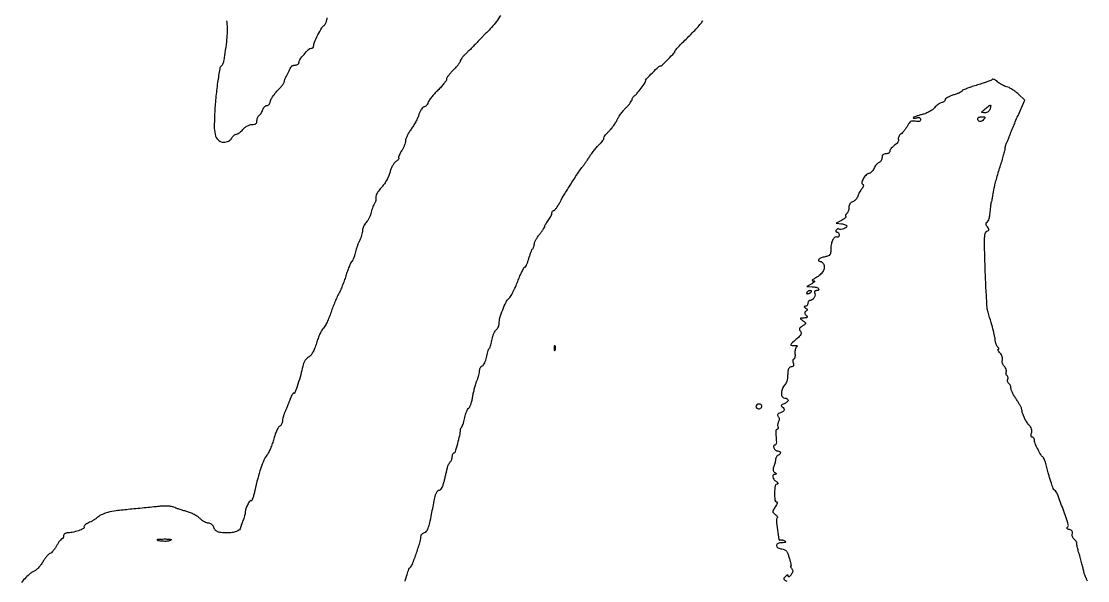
# Model space of a CAD drawing. Extents: x 489 to 2056, y 115 to 2226.
# Drawn here: x 780 to 1326, y 1654 to 1940 of the extents above; entities that cross this region are included whole.
import ezdxf

# ---------------------------------------------------------------- set-up
doc = ezdxf.new("R2010")
doc.units = 0

msp = doc.modelspace()

# ---------------------------------------------------------------- linework, layer by layer
for points in [[(1025.711848, 1942.844093, -0.019919), (1023.542786, 1939.712131, -0.019692), (1021.102197, 1936.724283, -0.020923), (1018.480859, 1934, 0.008023), (1017.667362, 1933.197072, 0.00229), (1016.430826, 1931.925199, 0.002305), (1015.048213, 1930.47668, 0.002443), (1013.705764, 1929.043231, -0.005346), (1012.277767, 1927.536069, -0.003714), (1010.633881, 1925.862838, -0.003746), (1009.031677, 1924.279977, -0.007715), (1007.75, 1923.070547, 0.020729), (1006.697158, 1922.023945, 0.025405), (1005.807813, 1920.959726, 0.025218), (1005.165458, 1920.010441, 0.136965), (1005, 1919.41776, -0.146928), (1004.811634, 1918.790584, -0.018277), (1003.975003, 1917.618902, -0.02028), (1002.846902, 1916.271919, -0.015508), (1001.510648, 1914.890445, 0.018063), (1000.173837, 1913.494187, 0.022616), (999.043166, 1912.102554, 0.021624), (998.21623, 1910.877697, 0.1365), (998.010648, 1910.160804, -0.148711), (997.776875, 1909.413578, -0.01674), (996.714907, 1907.962989, -0.01913), (995.294855, 1906.289562, -0.014432), (993.614568, 1904.559455, 0.015738), (991.885737, 1902.77004, 0.016956), (990.317032, 1900.918144, 0.016709), (989.08334, 1899.245411, 0.073815), (988.54718, 1898.148652, -0.053611), (988.185658, 1897.326885, -0.05936), (987.6675, 1896.631166, -0.067584), (987.078998, 1896.158084, -0.13637), (986.510164, 1896, 0.198181), (985.907181, 1895.75123, 0.047046), (985.197315, 1894.898438, 0.0413), (984.506839, 1893.685789, 0.030662), (983.94374, 1892.25, -0.029073), (983.275901, 1890.531113, -0.014616), (982.246271, 1888.442131, -0.014463), (981.052323, 1886.337832, -0.020767), (979.866188, 1884.552997, 0.022196), (978.768652, 1882.891205, 0.023195), (977.840007, 1881.162359, 0.02366), (977.181617, 1879.601771, 0.087399), (976.993411, 1878.552997, -0.066479), (976.857718, 1877.561206, -0.025644), (976.419918, 1876.240143, -0.024845), (975.792048, 1874.837807, -0.02805), (975.050347, 1873.562383, 0.02156), (974.343067, 1872.381659, 0.029876), (973.82109, 1871.263792, 0.030069), (973.514982, 1870.330706, 0.205432), (973.584945, 1869.862556, -0.228936), (973.623089, 1869.495182, -0.082746), (973.359208, 1869.025382, -0.061027), (972.848588, 1868.528259, -0.039698), (972.154974, 1868.082939, 0.105641), (971.347355, 1867.400068, 0.035338), (970.485334, 1866.106333, 0.033329), (969.706885, 1864.496755, 0.032391), (969.140642, 1862.782766, -0.03742), (968.496506, 1860.896816, -0.022454), (967.469113, 1858.763569, -0.022416), (966.249222, 1856.721791, -0.03601), (965.013676, 1855.114491, 0.015556), (963.213959, 1852.961447, 0.054725), (962.26276, 1851.429997, 0.082208), (961.873858, 1850.089712, 0.074125), (961.916666, 1848.64474, -0.096053), (961.910971, 1848.235772, -0.040114), (961.754944, 1847.704445, -0.037775), (961.491102, 1847.145936, -0.040004), (961.150559, 1846.64474, 0.064551), (960.748977, 1845.986572, 0.017453), (960.290378, 1844.851671, 0.017366), (959.855831, 1843.515348, 0.017213), (959.513654, 1842.148182, -0.036088), (959.100074, 1840.725803, -0.026778), (958.449477, 1839.223369, -0.027306), (957.677617, 1837.865209, -0.053552), (956.898182, 1836.898182, 0.050804), (956.171133, 1836.006199, 0.038012), (955.555781, 1834.896653, 0.038855), (955.13358, 1833.749675, 0.068179), (954.993839, 1832.75, -0.046516), (954.892735, 1831.696789, -0.022244), (954.578359, 1830.372912, -0.021832), (954.12449, 1829.009192, -0.028991), (953.588089, 1827.81736, 0.023235), (953.000794, 1826.55156, 0.012629), (952.392376, 1824.948271, 0.012559), (951.854633, 1823.282853, 0.019413), (951.482956, 1821.81736, -0.022898), (951.122688, 1820.437272, -0.020118), (950.624084, 1819.03385, -0.020603), (950.070514, 1817.803516, -0.055513), (949.549899, 1817, 0.063192), (948.966031, 1816.067909, 0.011399), (948.147747, 1814.188279, 0.012129), (947.287971, 1811.928416, 0.010714), (946.500358, 1809.534566, -0.01121), (945.672951, 1807.02814, -0.009632), (944.693453, 1804.430075, -0.00974), (943.712674, 1802.105611, -0.027361), (942.907784, 1800.534566, 0.025202), (942.078941, 1798.933824, 0.008107), (941.009908, 1796.482029, 0.008063), (939.906936, 1793.711114, 0.008947), (938.93323, 1791, -0.014572), (937.962379, 1788.389503, -0.015982), (936.868184, 1785.920449, -0.015568), (935.80409, 1783.877752, -0.073533), (934.998275, 1782.835571, 0.075577), (934.215286, 1781.814361, 0.017982), (933.247405, 1779.896114, 0.018088), (932.284334, 1777.587142, 0.016988), (931.46856, 1775.16619, -0.018658), (930.525481, 1772.398005, -0.037808), (929.54324, 1770.318308, -0.049201), (928.495299, 1768.835244, -0.091739), (927.350028, 1767.919738, 0.073087), (926.348639, 1767.178335, 0.054496), (925.484634, 1766.107018, 0.050684), (924.817278, 1764.788406, 0.045479), (924.399105, 1763.313876, -0.019946), (923.402602, 1758.966607, -0.013809), (921.946205, 1754.136147, -0.006162), (920.393127, 1749.642651, -0.54991), (919.81913, 1749.514204, 0.419915), (919.527064, 1749.511367, 0.047986), (919.073126, 1748.938482, 0.035673), (918.558087, 1748.002081, 0.019088), (918.051778, 1746.782065, -0.004181), (917.483335, 1745.288032, -0.002414), (916.775676, 1743.499453, -0.002412), (916.048059, 1741.711091, -0.004043), (915.417176, 1740.216073, 0.018101), (914.874685, 1738.822398, 0.016533), (914.416296, 1737.350694, 0.016804), (914.094715, 1736.009182, 0.05046), (914, 1735.073062, -0.066572), (913.899801, 1734.323834, -0.062259), (913.605654, 1733.608759, -0.066558), (913.170973, 1733.034022, -0.106384), (912.657545, 1732.698829, 0.172655), (912.041811, 1732.171355, 0.021339), (911.216185, 1730.577073, 0.023179), (910.377049, 1728.528776, 0.017231), (909.635938, 1726.199231, -0.016019), (908.858613, 1723.735191, -0.01517), (907.912183, 1721.280229, -0.015321), (906.942815, 1719.16063, -0.050241), (906.125794, 1717.85739, 0.061872), (904.573417, 1715.248663, 0.020557), (902.952853, 1711.096271, 0.018174), (901.368107, 1705.874257, 0.012071), (899.915512, 1699.784552, -0.012519), (899.397943, 1697.623328, -0.022182), (898.84876, 1695.875531, -0.019697), (898.32906, 1694.60469, -0.451617), (897.99483, 1694.503195, 0.404107), (897.280688, 1694.347611, 0.031074), (896.197208, 1692.48166, 0.035511), (895.287107, 1690.286082, 0.080665), (895, 1688.518047, -0.052588), (894.924162, 1687.798978, -0.015128), (894.657427, 1686.710944, -0.015042), (894.280202, 1685.494691, -0.015481), (893.833794, 1684.3151, 0.006701), (893.381137, 1683.179629, 0.00797), (892.985547, 1682.095909, 0.007035), (892.680017, 1681.173921, 0.049987), (892.583794, 1680.713525, -0.204257), (891.990586, 1679.650805, -0.074303), (890.453758, 1678.790407, -0.056028), (888.21487, 1678.218476, -0.034555), (885.5, 1678.030626, -0.024895), (882.594221, 1678.175394, -0.085984), (880.784714, 1678.678345, -0.120065), (879.585603, 1679.651277, -0.074313), (878.708443, 1681.25, 0.086599), (878.319873, 1681.918955, 0.067261), (877.695774, 1682.485938, 0.066968), (876.940437, 1682.869077, 0.08412), (876.167748, 1683, -0.091768), (875.273642, 1683.165495, -0.035586), (874.128395, 1683.700727, -0.033741), (872.939373, 1684.472597, -0.035506), (871.886364, 1685.385453, 0.05146), (870.652862, 1686.387797, 0.024179), (868.879119, 1687.429922, 0.023658), (866.897796, 1688.351928, 0.030641), (865, 1688.995561, -0.007513), (863.120954, 1689.537388, -0.006811), (861.196261, 1690.152613, -0.006835), (859.488729, 1690.750251, -0.021635), (858.370251, 1691.214732, 0.075026), (857.198996, 1691.560552, 0.020872), (855.288604, 1691.743722, 0.020572), (853.082448, 1691.771767, 0.020264), (850.870251, 1691.618995, -0.001549), (848.162178, 1691.329833, -0.00055), (844.286886, 1690.932476, -0.000545), (840.030846, 1690.505494, -0.000642), (836, 1690.110772, 0.006749), (828.861433, 1689.323601, 0.029465), (824.683979, 1688.553772, 0.049785), (821.837649, 1687.544874, 0.064069), (819.5, 1686.05281, -0.025947), (818.532992, 1685.326543, -0.013643), (817.263123, 1684.521519, -0.013537), (815.914028, 1683.765742, -0.02025), (814.693612, 1683.18659, 0.034274), (813.660481, 1682.660352, 0.056479), (812.882559, 1682.065936, 0.079668), (812.454377, 1681.498568, 0.266307), (812.46921, 1681.049819, -0.449042), (812.233745, 1680.26231, -0.025063), (809.56772, 1679.178793, -0.030671), (806.440841, 1678.297939, -0.052568), (803.75, 1678.005577, 0.084329), (803.081695, 1677.889862, 0.092954), (802.514063, 1677.561013, 0.100128), (802.13442, 1677.072601, 0.115802), (802, 1676.5, -0.054212), (801.937598, 1675.926161, -0.073918), (801.752507, 1675.440625, -0.093572), (801.478953, 1675.114775, -0.173156), (801.157471, 1675, 0.207753), (800.727518, 1674.813293, 0.022434), (800.007839, 1673.970179, 0.024561), (799.211526, 1672.837129, 0.017375), (798.426957, 1671.494225, -0.02523), (797.59251, 1670.116096, -0.02771), (796.647219, 1668.87341, -0.028665), (795.728796, 1667.912942, -0.109594), (795.019486, 1667.495302, 0.112464), (794.293287, 1667.062155, 0.025516), (793.300825, 1666.013722, 0.025177), (792.25534, 1664.65718, 0.022131), (791.302473, 1663.144132, -0.036191), (790.255262, 1661.580486, -0.029753), (788.927243, 1660.072285, -0.030731), (787.53359, 1658.830318, -0.066957), (786.302473, 1658.104428, 0.078839), (784.886432, 1657.223752, 0.016526), (782.737415, 1655.234587, 0.016945), (780.373925, 1652.733253, 0.015321)], [(885.43464, 1940.123976, -0.026591), (885.729631, 1936.480597, -0.024582), (885.646147, 1932.604218, -0.014548), (885.185204, 1928, -0.002606), (884.393677, 1922.132231, -0.019433), (883.895363, 1919.364845, -0.042156), (883.40706, 1917.793424, -0.137134), (882.746272, 1916.938679, 0.195028), (881.919419, 1915.576198, 0.005131), (880.84029, 1908.434841, 0.011), (879.901259, 1900.494542, 0.010914), (879.309477, 1892.5, 0.016248), (879.166908, 1885.215252, 0.074183), (879.844099, 1881.046002, 0.155847), (881.411635, 1878.842482, 0.162218), (883.940065, 1878, 0.046419), (885.30307, 1878.126812, 0.068151), (886.443349, 1878.506757, 0.076388), (887.343803, 1879.136376, 0.079345), (888, 1880, -0.045861), (888.504622, 1880.76511, -0.048035), (889.133263, 1881.4125, -0.053025), (889.785599, 1881.857011, -0.123673), (890.354848, 1882, 0.12521), (890.991963, 1882.162087, 0.031935), (891.900544, 1882.734375, 0.030513), (892.886538, 1883.543108, 0.026791), (893.813051, 1884.5, -0.048067), (894.845267, 1885.479179, -0.043122), (896.082132, 1886.283861, -0.045288), (897.355884, 1886.822514, -0.077546), (898.493387, 1887, 0.044747), (899.667281, 1887.105267, 0.120587), (900.427146, 1887.443586, 0.148089), (900.853385, 1888.043352, 0.08113), (901, 1888.940983, -0.049612), (901.078693, 1889.732114, -0.047479), (901.311869, 1890.504548, -0.051186), (901.654668, 1891.146699, -0.10655), (902.061683, 1891.538122, 0.084307), (902.532225, 1891.952312, 0.026977), (903.080675, 1892.709524, 0.026052), (903.61082, 1893.633691, 0.026357), (904.039716, 1894.604462, -0.046289), (904.482543, 1895.507693, -0.060013), (905.053555, 1896.231065, -0.073258), (905.659121, 1896.678584, -0.175128), (906.204292, 1896.757322, 0.171262), (906.705753, 1896.825909, 0.100769), (907.183054, 1897.208754, 0.078919), (907.564307, 1897.850001, 0.056701), (907.783421, 1898.655457, -0.084226), (908.136516, 1899.719587, -0.024088), (909.028454, 1901.219085, -0.023517), (910.215065, 1902.840425, -0.022994), (911.557162, 1904.355891, 0.012662), (912.875806, 1905.784307, 0.017127), (913.988666, 1907.144036, 0.014164), (914.829684, 1908.313878, 0.149853), (915, 1908.869395, -0.084917), (915.095902, 1909.43, -0.011922), (915.514063, 1910.531909, -0.013327), (916.079945, 1911.8226, -0.010971), (916.75, 1913.16896, 0.000271), (917.432015, 1914.468855, 0.000394), (918.032458, 1915.616986, 0.000195), (918.541425, 1916.593, 0.006726), (918.658369, 1916.825035, -0.191411), (918.813118, 1916.966099, -0.017904), (919.311196, 1917.13399, -0.020964), (919.941384, 1917.293153, -0.014936), (920.658369, 1917.420365, 0.045499), (921.364105, 1917.590577, 0.059296), (921.963084, 1917.877007, 0.072471), (922.373448, 1918.229152, 0.177226), (922.513834, 1918.595329, -0.149367), (923.025185, 1920.181659, -0.021668), (925.107822, 1922.91158, -0.019608), (927.409145, 1925.461284, -0.202019), (928.688058, 1926, 0.078925), (929.189212, 1926.079603, 0.090788), (929.614617, 1926.309866, 0.100776), (929.89902, 1926.652555, 0.123584), (930, 1927.054864, -0.102281), (930.414506, 1929.05997, -0.015271), (932.171882, 1932.809916, -0.013795), (934.149529, 1936.461367, -0.131862), (935.392176, 1937.70208, 0.152754), (935.962633, 1938.320319, 0.030321), (936.529773, 1939.734361, 0.029538), (937.010084, 1941.52724, 0.023746)], [(976.819762, 1653.312268, -0.013237), (977.839752, 1656.758079, -0.009899), (978.812872, 1659.561892, -0.1353), (979.436694, 1660.430498, 0.133836), (980.55912, 1661.983915, 0.006829), (982.687533, 1667.888814, 0.009424), (984.581704, 1673.732605, 0.073784), (985, 1676.551778, -0.134091), (985.136642, 1677.052129, -0.073157), (985.539338, 1677.550883, -0.064302), (986.133965, 1677.972774, -0.058284), (986.836045, 1678.246874, 0.177129), (987.826363, 1678.933731, 0.062778), (988.648227, 1680.480575, 0.034689), (989.445722, 1683.117901, 0.008233), (990.393739, 1687.613505, -0.002449), (991.916301, 1695.271321, -0.029498), (992.689373, 1698.175718, -0.097288), (993.447405, 1699.521137, -0.219356), (994.486403, 1700, 0.229499), (995.100964, 1700.297766, 0.048019), (995.767511, 1701.332059, 0.039329), (996.404988, 1702.848794, 0.02292), (996.938192, 1704.75, -0.000199), (997.392939, 1706.709843, -0.000199), (997.849547, 1708.670624, -0.000194), (998.249701, 1710.382891, -0.000785), (998.495768, 1711.426591, -0.032755), (998.745894, 1712.239231, -0.025292), (999.119443, 1713.087872, -0.025876), (999.551347, 1713.847547, -0.054226), (999.976591, 1714.376591, 0.070672), (1000.368888, 1714.898797, 0.038878), (1000.699374, 1715.628124, 0.037848), (1000.924699, 1716.435739, 0.049145), (1001, 1717.2, -0.049643), (1001.068558, 1717.888806, -0.069634), (1001.272924, 1718.47125, -0.089798), (1001.574388, 1718.863221, -0.186123), (1001.929102, 1719, 0.330905), (1002.567585, 1719.474512, 0.006113), (1003.798337, 1723.749467, 0.014033), (1004.823985, 1727.940151, 0.047442), (1005.153005, 1730.73589, -0.072127), (1005.213969, 1731.099005, -0.029052), (1005.395528, 1731.569293, -0.028006), (1005.653099, 1732.061013, -0.031697), (1005.954647, 1732.5, 0.075681), (1006.298896, 1733.10943, 0.015625), (1006.701702, 1734.278296, 0.016094), (1007.087, 1735.679002, 0.014544), (1007.396072, 1737.149517, -0.027682), (1007.748002, 1738.629703, -0.027804), (1008.260892, 1740.059721, -0.028938), (1008.847717, 1741.250666, -0.090846), (1009.417751, 1741.931739, 0.109184), (1009.990374, 1742.668695, 0.025802), (1010.588423, 1744.117559, 0.025353), (1011.116677, 1745.893083, 0.022599), (1011.486455, 1747.782222, -0.015568), (1011.858378, 1749.834973, -0.011154), (1012.396239, 1752.104714, -0.01128), (1013.006119, 1754.245405, -0.023662), (1013.595167, 1755.872124, 0.017647), (1014.132939, 1757.303242, 0.016046), (1014.58733, 1758.814532, 0.0163), (1014.906067, 1760.192073, 0.048734), (1015, 1761.153509, -0.067632), (1015.104647, 1761.923613, -0.062595), (1015.411751, 1762.659928, -0.066651), (1015.865644, 1763.252951, -0.104883), (1016.401704, 1763.600654, 0.146635), (1016.987983, 1764.05342, 0.040551), (1017.593694, 1765.061749, 0.037272), (1018.124761, 1766.370908, 0.031544), (1018.49119, 1767.819269, -0.014121), (1018.811771, 1769.301737, -0.015672), (1019.206097, 1770.712535, -0.015162), (1019.614792, 1771.889518, -0.07463), (1019.959096, 1772.5, 0.075328), (1020.301602, 1773.109266, 0.015505), (1020.703009, 1774.278296, 0.015982), (1021.087328, 1775.679001, 0.014438), (1021.396072, 1777.149517, -0.029735), (1021.756034, 1778.636345, -0.028809), (1022.292826, 1780.086224, -0.030068), (1022.914471, 1781.303068, -0.086629), (1023.526462, 1782.021962, 0.063339), (1024.090507, 1782.625529, 0.044274), (1024.567148, 1783.426921, 0.044535), (1024.891982, 1784.292378, 0.067615), (1025, 1785.087497, -0.069088), (1025.407663, 1788.023746, -0.022665), (1026.789157, 1792.175373, -0.020935), (1028.493609, 1796.113989, -0.105215), (1029.957182, 1798, 0.082957), (1030.810433, 1799.00469, 0.014357), (1032.031766, 1801.189063, 0.015268), (1033.325967, 1803.86434, 0.013138), (1034.524856, 1806.75, -0.009015), (1035.652605, 1809.52887, -0.01414), (1036.731632, 1811.870313, -0.008164), (1037.702556, 1813.751619, -0.276228), (1038.117845, 1814, 0.266202), (1038.493407, 1814.215201, 0.022064), (1039.039228, 1815.248437, 0.024849), (1039.607129, 1816.621438, 0.016355), (1040.128437, 1818.25, -0.011147), (1040.65217, 1819.946803, -0.013052), (1041.226325, 1821.530625, -0.012034), (1041.775949, 1822.838082, -0.074366), (1042.168578, 1823.45, 0.061309), (1042.487242, 1823.919339, 0.035324), (1042.75577, 1824.548523, 0.03477), (1042.939078, 1825.228677, 0.048474), (1043, 1825.855609, -0.10448), (1043.165095, 1826.637064, -0.020241), (1043.805338, 1827.939485, -0.020723), (1044.692035, 1829.422735, -0.017841), (1045.741576, 1830.905609, 0.008187), (1046.783614, 1832.319207, 0.012227), (1047.643296, 1833.591023, 0.007267), (1048.314472, 1834.672555, 0.195355), (1048.365645, 1835, -0.182943), (1048.406141, 1835.30721, -0.013615), (1048.833712, 1836.053677, -0.017464), (1049.413977, 1836.934872, -0.012317), (1050.12407, 1837.884859, 0.025033), (1050.842059, 1838.898139, 0.025645), (1051.448946, 1839.970175, 0.026469), (1051.87623, 1840.950801, 0.089739), (1052, 1841.634859, -0.065903), (1052.069085, 1842.156725, -0.083158), (1052.271471, 1842.59899, -0.099206), (1052.571732, 1842.8948, -0.146067), (1052.924157, 1843, 0.216191), (1053.403083, 1843.217232, 0.019103), (1054.26006, 1844.274951, 0.022267), (1055.215917, 1845.677507, 0.015438), (1056.174157, 1847.340259, -0.014371), (1058.535135, 1851.457337, -0.00463), (1062.26506, 1857.424187, -0.003449), (1066.051914, 1863.269807, -0.034739), (1067.811226, 1865.578403, 0.024836), (1068.324425, 1866.224887, 0.00439), (1069.214804, 1867.491994, 0.004744), (1070.232432, 1868.997938, 0.004254), (1071.259483, 1870.578403, -0.016045), (1072.406166, 1872.25507, -0.011581), (1073.786438, 1874.051668, -0.011717), (1075.17951, 1875.699932, -0.024774), (1076.349531, 1876.89536, 0.020386), (1077.311707, 1877.861331, 0.030954), (1078.057413, 1878.78202, 0.031517), (1078.540221, 1879.559219, 0.267745), (1078.528223, 1879.954335, -0.274078), (1078.520739, 1880.357592, -0.027476), (1079.063249, 1881.201383, -0.02842), (1079.879479, 1882.204241, -0.018576), (1080.925526, 1883.267722, 0.028847), (1082.120398, 1884.533468, 0.017431), (1083.391687, 1886.157828, 0.017437), (1084.545517, 1887.865043, 0.029108), (1085.378606, 1889.385423, -0.030566), (1086.223993, 1890.917643, -0.017442), (1087.418528, 1892.663045, -0.017373), (1088.747964, 1894.341794, -0.027443), (1090.012123, 1895.673429, 0.019631), (1091.15608, 1896.841367, 0.024263), (1092.122311, 1898.018653, 0.023745), (1092.823064, 1899.062408, 0.136788), (1093, 1899.697062, -0.087491), (1093.091589, 1900.216474, -0.052246), (1093.367188, 1900.781984, -0.050262), (1093.771833, 1901.305186, -0.060802), (1094.25, 1901.70031, 0.080079), (1095.510244, 1902.825754, 0.011581), (1097.626263, 1905.55862, 0.008427), (1099.669196, 1908.427209, 0.151646), (1100, 1909.492841, -0.194286), (1100.341011, 1910.337315, -0.004335), (1103.471291, 1913.525395, -0.004332), (1106.656554, 1916.658929, -0.194537), (1107.5, 1917, 0.19494), (1108.366509, 1917.351181, 0.004615), (1111.537779, 1920.484221, 0.004641), (1114.649248, 1923.67414, 0.193271), (1115, 1924.547655, -0.187172), (1115.154172, 1924.945073, -0.002846), (1116.861921, 1926.793667, -0.007209), (1118.909063, 1928.922133, -0.004651), (1121.338456, 1931.330988, 0.007895), (1123.884964, 1933.888946, 0.008411), (1126.295243, 1936.473386, 0.008075), (1128.293266, 1938.762654, 0.038189), (1129.311814, 1940.174157, -0.03912)], [(1326.275484, 1653.29966, -0.013249), (1325.600974, 1654.634957, -0.013357), (1325.000068, 1656.000525, -0.013268), (1324.540652, 1657.216292, -0.051307), (1324.355304, 1658, 0.028049), (1324.181256, 1658.925983, 0.003015), (1323.645616, 1661.042188, 0.0037), (1322.97342, 1663.555502, 0.002971), (1322.214103, 1666.25, -0.00561), (1321.499337, 1668.838651, -0.009583), (1320.968478, 1671.017188, -0.003804), (1320.575642, 1672.840164, -0.475503), (1320.705711, 1673, 0.564838), (1320.769229, 1673.105373, 0.036462), (1320.535945, 1673.478501, 0.025818), (1320.108611, 1674.003427, 0.012627), (1319.513918, 1674.628939, -0.057181), (1318.932743, 1675.360764, -0.05621), (1318.528461, 1676.20931, -0.061297), (1318.351166, 1677.041611, -0.113951), (1318.446616, 1677.721479, 0.115942), (1318.535271, 1678.371489, 0.139504), (1318.311583, 1678.943928, 0.110636), (1317.76428, 1679.405555, 0.056191), (1316.919592, 1679.731278, -0.035118), (1316.135602, 1679.996303, -0.122845), (1315.71104, 1680.312843, -0.272213), (1315.660261, 1680.639694, -0.161328), (1315.921406, 1680.951426, 0.3467), (1316.377501, 1682.201842, 0.004991), (1313.655442, 1690.209245, 0.007781), (1310.821183, 1697.89654, 0.144706), (1309.259723, 1699.92428, -0.147405), (1308.63612, 1700.743016, -0.010695), (1307.686837, 1703.453882, -0.011359), (1306.524231, 1707.311433, -0.003995), (1305.026448, 1712.896288, 0.016842), (1304.628543, 1714.240908, 0.020323), (1304.162112, 1715.472479, 0.019409), (1303.693558, 1716.463915, 0.114651), (1303.322318, 1716.897044, -0.103411), (1302.236326, 1718.108542, -0.015727), (1300.689878, 1720.985045, -0.015917), (1299.328286, 1723.953913, -0.099873), (1299, 1725.58104, 0.073604), (1298.91975, 1726.123234, 0.087986), (1298.686455, 1726.58318, 0.100586), (1298.339659, 1726.890655, 0.131976), (1297.932612, 1727, -0.20958), (1297.561862, 1727.162543, -0.138961), (1297.349009, 1727.58336, -0.084824), (1297.333794, 1728.24801, -0.040266), (1297.527002, 1729.085076, 0.077296), (1297.688497, 1730.132026, 0.074992), (1297.527561, 1731.190141, 0.066405), (1297.033438, 1732.258348, 0.043728), (1296.209325, 1733.335076, -0.045288), (1294.95671, 1734.982255, -0.032892), (1293.864342, 1737.011192, -0.03138), (1292.996008, 1739.280943, -0.030965), (1292.414017, 1741.651581, 0.073795), (1292.191682, 1742.308927, 0.010058), (1291.502394, 1743.59011, 0.011391), (1290.614814, 1745.082685, 0.009395), (1289.602929, 1746.633715, -0.018801), (1288.606562, 1748.225603, -0.020597), (1287.76461, 1749.841018, -0.020543), (1287.162622, 1751.272057, -0.089516), (1287, 1752.173118, 0.056206), (1286.920766, 1752.875744, 0.049793), (1286.686224, 1753.573916, 0.052687), (1286.340969, 1754.164697, 0.096062), (1285.931826, 1754.542134, -0.107533), (1285.563559, 1754.897674, -0.081854), (1285.3315, 1755.409882, -0.077466), (1285.268163, 1755.997209, -0.079972), (1285.388152, 1756.569126, 0.068387), (1285.520276, 1757.133802, 0.073046), (1285.490489, 1757.700135, 0.081301), (1285.309014, 1758.18135, 0.124221), (1285, 1758.5, -0.121949), (1284.690216, 1758.816597, -0.081492), (1284.506379, 1759.291702, -0.073685), (1284.473196, 1759.84903, -0.069807), (1284.601184, 1760.403086, 0.117855), (1284.684222, 1761.029565, 0.06068), (1284.507406, 1761.805455, 0.055237), (1284.116759, 1762.602653, 0.054905), (1283.560383, 1763.29676, -0.065511), (1283.012016, 1764.011309, -0.059125), (1282.644078, 1764.868114, -0.062638), (1282.502656, 1765.731321, -0.101265), (1282.624154, 1766.462944, 0.111581), (1282.735363, 1767.228999, 0.058867), (1282.547573, 1768.176419, 0.053573), (1282.108093, 1769.1597, 0.052098), (1281.466294, 1770.037245, -0.022642), (1280.843441, 1770.791468, -0.051585), (1280.462956, 1771.423441, -0.113165), (1280.374495, 1771.831498, -0.410736), (1280.545012, 1772, 0.245024), (1280.756009, 1772.110003, 0.22614), (1280.796347, 1772.3525, 0.09268), (1280.60287, 1772.738351, 0.033956), (1280.2, 1773.2, -0.066711), (1279.740187, 1773.802134, -0.039081), (1279.3525, 1774.623869, -0.038373), (1279.088145, 1775.522857, -0.05237), (1279, 1776.362108, 0.053634), (1278.81492, 1778.082538, 0.00859), (1278.038161, 1781.377544, 0.008204), (1276.876044, 1785.658076, 0.004179), (1275.282736, 1791, -0.056254), (1274.853471, 1793.283308, -0.003675), (1274.408567, 1800.004984, -0.004752), (1273.980497, 1808.691489, -0.002375), (1273.59566, 1819.68658, -0.004156), (1273.450878, 1826.289214, -0.025497), (1273.578066, 1829.691047, -0.052401), (1273.95581, 1831.623282, -0.230618), (1274.726162, 1832.448413, 0.050648), (1275.455445, 1832.81668, 0.23109), (1275.695895, 1833.210839, 0.171485), (1275.565839, 1833.728577, 0.026744), (1274.926926, 1834.588049, -0.048681), (1274.468578, 1835.264616, -0.084583), (1274.249731, 1835.904817, -0.115629), (1274.287089, 1836.440594, -0.163142), (1274.564302, 1836.826215, 0.111833), (1275.300097, 1837.658444, 0.057233), (1275.828711, 1838.95588, 0.035555), (1276.230452, 1840.922851, 0.010335), (1276.569444, 1844, -0.004958), (1276.702692, 1845.341982, -0.008195), (1276.84498, 1846.471875, -0.002685), (1276.986856, 1847.429853, -0.370249), (1277.068599, 1847.5, 0.352488), (1277.218041, 1847.620299, 0.005138), (1277.465225, 1848.809352, 0.006653), (1277.811217, 1850.695915, 0.000994), (1278.448903, 1854.5, -0.021887), (1278.79592, 1856.145309, -0.004811), (1279.542099, 1858.936159, -0.004998), (1280.46892, 1862.148711, -0.004785), (1281.472834, 1865.389052, 0.004056), (1282.440882, 1868.49757, 0.005567), (1283.257645, 1871.309828, 0.003677), (1283.898144, 1873.677772, 0.064291), (1284, 1874.466644, -0.09029), (1284.29244, 1876.072891, -0.003768), (1286.393966, 1881.527966, -0.006789), (1288.910256, 1887.669857, -0.00617), (1291.671483, 1893.941205), (1294.147807, 1899.38241), (1290.821408, 1902.520677, 0.026498), (1289.344394, 1903.77316, 0.022287), (1287.657587, 1904.941518, 0.022873), (1286.018495, 1905.870159, 0.056014), (1284.722068, 1906.354908, -0.039188), (1283.523474, 1906.757757, -0.025667), (1282.213026, 1907.397086, -0.025821), (1280.993007, 1908.156634, -0.044258), (1280.074564, 1908.925436, 0.042196), (1279.294539, 1909.583851, 0.060872), (1278.500966, 1910.012365, 0.079013), (1277.814071, 1910.16296, 0.207249), (1277.35, 1909.993253, -0.096747), (1276.705668, 1909.58352, -0.006269), (1274.62, 1908.796157, -0.008949), (1272.089017, 1907.92772, -0.006543), (1269.25, 1907.050908, 0.008787), (1266.470901, 1906.178922, 0.013979), (1264.129688, 1905.325461, 0.007816), (1262.240207, 1904.541802, 0.29896), (1262, 1904.17597, -0.273477), (1261.791571, 1903.823398, -0.017803), (1260.687964, 1903.266413, -0.021915), (1259.245175, 1902.676767, -0.014261), (1257.533495, 1902.117829, 0.02238), (1255.837666, 1901.533441, 0.034775), (1254.442625, 1900.866201, 0.038136), (1253.468859, 1900.211542, 0.281804), (1253.283495, 1899.708904, -0.172365), (1253.217916, 1899.260815, -0.091628), (1252.865648, 1898.815664, -0.072761), (1252.284275, 1898.440274, -0.053865), (1251.557008, 1898.198899, 0.070281), (1250.685077, 1897.877495, 0.03277), (1249.661581, 1897.237231, 0.031656), (1248.657619, 1896.41231, 0.038313), (1247.832947, 1895.514755, -0.07243), (1246.833152, 1894.565123, -0.03005), (1245.245572, 1893.580849, -0.02895), (1243.389314, 1892.713711, -0.033127), (1241.525939, 1892.110848, 0.010764), (1239.791121, 1891.634081, 0.01704), (1238.329494, 1891.143534, 0.011239), (1237.17403, 1890.681548, 0.300582), (1237, 1890.418214, 0.340913), (1237.131435, 1890.247849, 0.068187), (1237.538542, 1890.198592, 0.046894), (1238.130258, 1890.26363, 0.02604), (1238.833333, 1890.447102, -0.052013), (1239.631535, 1890.611732, -0.136958), (1240.201811, 1890.51222, -0.180031), (1240.543703, 1890.159329, -0.1037), (1240.666667, 1889.572823, -0.130967), (1240.500104, 1888.947835, -0.178903), (1240.056779, 1888.577576, -0.104882), (1239.269128, 1888.472382, -0.0303), (1238.046405, 1888.640719, 0.051309), (1236.642136, 1888.774339, 0.127397), (1235.651963, 1888.509776, 0.111253), (1234.833404, 1887.768173, 0.034085), (1233.963071, 1886.332386, -0.026516), (1233.269845, 1885.148749, -0.020458), (1232.395982, 1883.934348, -0.020863), (1231.483499, 1882.864931, -0.045636), (1230.682826, 1882.146245, 0.059551), (1230.027874, 1881.52469, 0.064098), (1229.55661, 1880.780593, 0.072182), (1229.331279, 1880.032154, 0.129398), (1229.400678, 1879.398234, -0.16141), (1229.43138, 1878.73626, -0.074367), (1229.073731, 1877.94004, -0.060571), (1228.394447, 1877.119729, -0.044562), (1227.467852, 1876.386979, 0.036027), (1226.523491, 1875.665995, 0.039685), (1225.724932, 1874.838133, 0.04331), (1225.169552, 1874.028926, 0.129447), (1225, 1873.38499, -0.142956), (1224.845844, 1872.856837, -0.099615), (1224.4125, 1872.406841, -0.08423), (1223.764487, 1872.10366, -0.067488), (1223, 1872, 0.071879), (1222.14451, 1871.876378, 0.118272), (1221.514129, 1871.513374, 0.122815), (1221.132149, 1870.915417, 0.081193), (1221, 1870.106989, -0.073105), (1220.887263, 1869.340046, -0.064104), (1220.556834, 1868.599991, -0.066866), (1220.068187, 1867.997575, -0.097648), (1219.491348, 1867.635054, 0.088691), (1218.831261, 1867.236387, 0.035617), (1218.087503, 1866.48357, 0.033838), (1217.382918, 1865.538208, 0.036345), (1216.830833, 1864.528065, -0.037275), (1216.299735, 1863.560597, -0.044508), (1215.65764, 1862.742619, -0.050258), (1215.005057, 1862.174983, -0.155091), (1214.454495, 1862, 0.201744), (1213.069442, 1861.417437, 0.056935), (1211.601591, 1859.529104, 0.061426), (1210.684823, 1857.499786, 0.342202), (1211.076258, 1856.45287, -0.143129), (1211.430547, 1856.059279, -0.155633), (1211.502137, 1855.550452, -0.100028), (1211.256751, 1854.914781, -0.037989), (1210.683423, 1854.150723, 0.03424), (1210.080513, 1853.359649, 0.020033), (1209.464931, 1852.338988, 0.019974), (1208.928338, 1851.263274, 0.031819), (1208.567128, 1850.301152, -0.064257), (1208.16688, 1849.414121, -0.049184), (1207.521867, 1848.56652, -0.050218), (1206.744052, 1847.882036, -0.078656), (1205.948848, 1847.483765, 0.086042), (1205.140634, 1847.064034, 0.085919), (1204.520411, 1846.396563, 0.080505), (1204.132284, 1845.51954, 0.064082), (1204, 1844.491629, -0.039274), (1203.924902, 1843.537011, -0.042388), (1203.701458, 1842.630769, -0.046511), (1203.37425, 1841.896913, -0.126886), (1202.983688, 1841.489919, 0.075641), (1202.631907, 1841.190859, 0.089108), (1202.408373, 1840.815814, 0.100723), (1202.345678, 1840.424757, 0.128647), (1202.452331, 1840.07713, -0.286509), (1202.450555, 1839.681778, -0.061316), (1201.996229, 1839.12571, -0.046755), (1201.225375, 1838.515202, -0.02871), (1200.218643, 1837.940135), (1197.5, 1836.587815), (1200.25, 1836.227485, -0.027866), (1201.303407, 1836.029256, -0.041457), (1202.192188, 1835.730192, -0.048809), (1202.819792, 1835.38325, -0.246907), (1203, 1835.040566, -0.240077), (1202.612072, 1834.279211, -0.066421), (1201.39514, 1833.621213, -0.064304), (1199.984936, 1833.284174, -0.166448), (1198.978856, 1833.513068, 0.120138), (1198.609912, 1833.633061, 0.1007), (1198.200632, 1833.581463, 0.091907), (1197.813525, 1833.365219, 0.081301), (1197.510081, 1833.016312, 0.080893), (1197.349448, 1832.627895, 0.159256), (1197.377561, 1832.298542, 0.183522), (1197.587109, 1832.079835, 0.111402), (1197.940983, 1832, -0.145596), (1198.344835, 1831.879855, -0.099271), (1198.688914, 1831.542039, -0.083321), (1198.920819, 1831.036955, -0.06614), (1199, 1830.440983, -0.057307), (1198.935851, 1829.88313, -0.123371), (1198.739534, 1829.500904, -0.190638), (1198.449263, 1829.351971, -0.164171), (1198.113307, 1829.429973, 0.295574), (1196.980164, 1829.405936, 0.117173), (1195.879816, 1828.204535, 0.074571), (1195.071645, 1826.053364, 0.052676), (1194.8, 1823.482044, -0.025586), (1194.696792, 1821.466495, -0.12826), (1194.304694, 1820.41668, -0.151222), (1193.48588, 1819.783745, -0.040144), (1191.879191, 1819.325838, 0.040876), (1189.86438, 1818.748428, 0.094707), (1188.528483, 1817.930006, 0.430329), (1188.516779, 1817.330813, 0.19688), (1189.324352, 1817, -0.130559), (1189.917022, 1816.84256, -0.07376), (1190.505207, 1816.37986, -0.065303), (1191.000172, 1815.696088, -0.060165), (1191.318806, 1814.888887, -0.131977), (1191.307605, 1813.206739, -0.08865), (1190.473982, 1811.462935, -0.069038), (1188.846331, 1809.752582, -0.04071), (1186.5, 1808.178391, 0.014817), (1185.593383, 1807.635929, 0.151701), (1185.314685, 1807.305626, 0.451551), (1185.419403, 1807.088029, 0.057591), (1186, 1806.994973, -0.168071), (1186.380414, 1806.844398, -0.37938), (1186.419131, 1806.560746, -0.096064), (1185.966633, 1806.104334, -0.019715), (1185, 1805.5), (1182.5, 1804.070871), (1185.190983, 1804.035435, -0.033922), (1186.266378, 1803.948153, -0.038634), (1187.273037, 1803.716659, -0.042167), (1188.079473, 1803.387482, -0.1372), (1188.5, 1803, -0.146489), (1188.602013, 1802.620597, -0.191582), (1188.461189, 1802.29375, -0.134005), (1188.074636, 1802.072951, -0.063222), (1187.5, 1802, 0.056547), (1186.920471, 1801.934249, 0.121924), (1186.522428, 1801.732759, 0.190295), (1186.366036, 1801.434877, 0.166755), (1186.444227, 1801.090242, -0.161212), (1186.723248, 1799.919179, -0.095052), (1186.328435, 1798.521504, -0.09763), (1185.458091, 1797.398877, -0.18111), (1184.393011, 1797, 0.106859), (1183.86153, 1796.885101, 0.099462), (1183.409197, 1796.559375, 0.095925), (1183.105949, 1796.07263, 0.091732), (1183, 1795.5, -0.081749), (1182.905509, 1794.92593, -0.09112), (1182.632813, 1794.436127, -0.099323), (1182.226808, 1794.105752, -0.118755), (1181.75, 1793.984687, 0.036027), (1181.203613, 1793.938533, 0.404034), (1181.084092, 1793.780177, 0.207783), (1181.225857, 1793.53886, 0.016284), (1181.856763, 1793.109687, -0.041609), (1182.445031, 1792.664381, -0.179998), (1182.645306, 1792.282947, -0.224331), (1182.52694, 1791.918512, -0.06555), (1182.058204, 1791.535972, 0.077946), (1181.570422, 1791.117428, 0.180277), (1181.407689, 1790.67071, 0.135021), (1181.559721, 1790.133517, 0.037144), (1182.073886, 1789.410972, -0.040033), (1182.592857, 1788.672695, -0.312998), (1182.563443, 1788.275931, -0.205194), (1182.132068, 1788.048408, -0.020149), (1180.931315, 1788, 0.007001), (1179.445493, 1787.979193, 0.31939), (1179.214029, 1787.804579, 0.314311), (1179.301161, 1787.525744, 0.006871), (1180.496918, 1786.625912, -0.017772), (1181.637162, 1785.728265, -0.245595), (1181.828979, 1785.257188, -0.218627), (1181.561709, 1784.796235, -0.014156), (1180.238889, 1783.917116, 0.032294), (1179.224583, 1783.18868, 0.131954), (1178.787218, 1782.577374, 0.186891), (1178.793985, 1781.955611, 0.07824), (1179.229284, 1781.22373, -0.145808), (1179.579574, 1780.402436, -0.152662), (1179.414218, 1779.5399, -0.076192), (1178.616406, 1778.47833, -0.016757), (1176.928443, 1776.934872, 0.003695), (1174.649397, 1774.957717, 0.136768), (1174.277834, 1774.386826, 0.477243), (1174.491909, 1774.063919, 0.021941), (1176, 1773.987033, -0.022273), (1176.972696, 1773.936796, -0.109369), (1177.492599, 1773.767954, -0.381674), (1177.573165, 1773.516176, -0.147277), (1177.312829, 1773.214501, 0.136766), (1176.878308, 1772.731472, 0.052886), (1176.562414, 1771.879488, 0.047244), (1176.398473, 1770.830073, 0.042497), (1176.425316, 1769.729813, -0.032048), (1176.472692, 1768.683808, -0.052066), (1176.363798, 1767.801883, -0.070892), (1176.130058, 1767.196441, -0.2716), (1175.795099, 1767, 0.247646), (1175.492273, 1766.840213, 0.113802), (1175.324841, 1766.4125, 0.072751), (1175.324035, 1765.766479, 0.040856), (1175.5, 1765, -0.042184), (1175.710381, 1764.07233, -0.144755), (1175.619739, 1763.467755, -0.197727), (1175.242687, 1763.120663, -0.088639), (1174.567388, 1763, 0.129766), (1173.935982, 1762.833323, 0.099522), (1173.394797, 1762.36384, 0.083943), (1173.008999, 1761.641134, 0.061821), (1172.82895, 1760.75, 0.000483), (1172.755325, 1759.769011, 0.000354), (1172.675468, 1758.680593, 0.000357), (1172.601328, 1757.650017, 0.000794), (1172.546656, 1756.864783, -0.062231), (1172.400133, 1756.111956, -0.029476), (1172.036951, 1755.190558, -0.028659), (1171.537736, 1754.25845, -0.035978), (1170.967706, 1753.461555, 0.084436), (1169.802721, 1751.447379, 0.098413), (1169.45162, 1749.267781, 0.141381), (1169.984969, 1747.644121, 0.248035), (1171.203534, 1747, -0.11169), (1172.517726, 1746.702726, -0.324673), (1172.937649, 1745.930406, -0.206555), (1172.350251, 1744.944331, -0.068069), (1170.829031, 1744.132458, 0.030037), (1169.929052, 1743.736614, 0.12985), (1169.498624, 1743.349333, 0.275746), (1169.482874, 1742.972208, 0.130951), (1169.829031, 1742.605665, -0.092528), (1170.748865, 1741.768965, -0.235032), (1170.911729, 1740.905732, -0.187842), (1170.309853, 1740.108333, -0.061463), (1168.94735, 1739.48329, 0.038965), (1168.044263, 1739.117104, 0.148254), (1167.607136, 1738.70373, 0.215728), (1167.561311, 1738.21773, 0.090695), (1167.890148, 1737.632364, -0.085223), (1168.219717, 1737.060331, -0.074221), (1168.360239, 1736.382731, -0.073296), (1168.297319, 1735.685647, -0.079473), (1168.035318, 1735.057145, 0.061482), (1167.747914, 1734.431739, 0.046273), (1167.585934, 1733.691676, 0.047178), (1167.564771, 1732.954763, 0.07535), (1167.699509, 1732.340684, -0.066706), (1167.821321, 1731.827821, -0.114298), (1167.765627, 1731.393826, -0.152301), (1167.545037, 1731.108138, -0.153949), (1167.202145, 1731, 0.311782), (1166.825296, 1730.739708, 0.060975), (1166.618332, 1729.894254, 0.042526), (1166.576071, 1728.624597, 0.020404), (1166.726826, 1727, -0.019114), (1166.890776, 1725.281397, -0.049267), (1166.839018, 1724.036953, -0.083167), (1166.595006, 1723.264497, -0.281845), (1166.163054, 1723, 0.159226), (1165.791722, 1722.878672, 0.151828), (1165.555062, 1722.559375, 0.111703), (1165.499479, 1722.073923, 0.064571), (1165.638374, 1721.5, 0.074185), (1165.962529, 1720.926569, 0.064359), (1166.454091, 1720.440625, 0.06686), (1167.031441, 1720.111903, 0.096313), (1167.606989, 1720, -0.133067), (1168.541933, 1719.746695, -0.237726), (1168.964861, 1719.093861, -0.22131), (1168.703563, 1718.324822, -0.122079), (1167.847555, 1717.782518, 0.121781), (1167.390878, 1717.493577, 0.059123), (1166.972333, 1716.938641, 0.053482), (1166.651801, 1716.223239, 0.05197), (1166.4864, 1715.449185, -0.023509), (1166.350031, 1714.568823, -0.013744), (1166.108533, 1713.528864, -0.013726), (1165.808946, 1712.499091, -0.022593), (1165.493127, 1711.649075, 0.058945), (1165.244697, 1710.795315, 0.096619), (1165.265131, 1710.045041, 0.108108), (1165.557741, 1709.415758, 0.089159), (1166.104283, 1708.914388, -0.017625), (1166.731523, 1708.485529, -0.196251), (1166.886314, 1708.232066, -0.407543), (1166.769667, 1708.066339, -0.04284), (1166.25, 1708.015313, 0.195379), (1165.347936, 1707.635896, 0.235168), (1165.057551, 1706.773549, 0.131143), (1165.565301, 1705.565637, 0.065786), (1166.75, 1704.392046, -0.026204), (1167.409298, 1703.834807, -0.116637), (1167.687054, 1703.414972, -0.334795), (1167.607971, 1703.153663, -0.152503), (1167.25, 1703.031803, 0.366654), (1166.293429, 1702.178668, 0.028634), (1165.989823, 1698.501309, 0.028949), (1166.110013, 1694.833816, 0.387907), (1167.023053, 1694, -0.37091), (1167.271395, 1693.786388, -0.102622), (1167.241069, 1693.230013, -0.054357), (1166.915719, 1692.385146, -0.025967), (1166.328608, 1691.378766, 0.014447), (1165.335718, 1689.763482, 0.128761), (1165.11821, 1688.965603, 0.197521), (1165.372909, 1688.327906, 0.042378), (1166.290011, 1687.529889, -0.039052), (1166.889096, 1687.015545, -0.063459), (1167.297901, 1686.485032, -0.090442), (1167.466831, 1686.02139, -0.243236), (1167.36352, 1685.696853, 0.223782), (1166.906608, 1684.42579, 0.009427), (1167.466936, 1679.535266, 0.008852), (1168.197023, 1674.725267, 0.532114), (1168.871389, 1674.420514, -0.140432), (1169.251771, 1674.527647, -0.052224), (1169.809386, 1674.466706, -0.04655), (1170.438563, 1674.267766, -0.041217), (1171.047746, 1673.94933, -0.054646), (1171.602214, 1673.507124, -0.463269), (1171.580068, 1673.228391, -0.143246), (1171.090906, 1673.05575, -0.01229), (1169.75, 1673.015313, 0.093155), (1167.748599, 1672.627617, 0.298732), (1167.003904, 1671.569112, 0.288189), (1167.670813, 1670.427389, 0.090732), (1169.645974, 1669.816422, -0.069888), (1171.043661, 1669.446747, -0.117164), (1172.019521, 1668.733164, -0.082863), (1172.779293, 1667.467973, -0.022434), (1173.540473, 1665.25, -0.010524), (1173.982279, 1663.619989, -0.018295), (1174.270392, 1662.248437, -0.013404), (1174.425956, 1661.173025, -0.448868), (1174.272054, 1661, 0.405746), (1174.163714, 1660.894757, 0.106483), (1174.212392, 1660.63198, 0.051261), (1174.43167, 1660.228458, 0.023135), (1174.794871, 1659.747165, -0.09123), (1175.179263, 1659.061201, -0.112111), (1175.256389, 1658.333016, -0.08884), (1175.008055, 1657.515711, -0.039815), (1174.417316, 1656.556036, -0.028101), (1173.870818, 1655.890582, -0.091232), (1173.416337, 1655.548591, -0.28516), (1173.13609, 1655.574572, -0.234876), (1173, 1655.848297, 0.06712), (1172.928023, 1656.382069, 0.349479), (1172.704266, 1656.545316, 0.158713), (1172.316385, 1656.400678, 0.018433), (1171.603201, 1655.789427, 0.026078), (1170.881546, 1655.049954, 0.183221), (1170.707965, 1654.586885, 0.225058), (1170.901889, 1654.181842, 0.040428), (1171.611121, 1653.695878, 0.049403), (1172.211183, 1653.427053, 0.049563)]]:
    msp.add_lwpolyline(points, format="xyb")
for points in [[(1276.289749, 1895, -0.080617), (1275.9266, 1894.179467, -0.089218), (1275.332294, 1893.548537, -0.087926), (1274.547567, 1893.157871, -0.075671), (1273.633369, 1893.033269, -0.013139), (1272.27572, 1893.090149, -0.427478), (1272.085496, 1893.318429, -0.188568), (1272.285877, 1893.697769, -0.004367), (1273.860784, 1895.033269, -0.004782), (1275.863384, 1896.66941, -0.174015), (1276.416774, 1896.859506, -0.467128), (1276.64767, 1896.575775, -0.016215)], [(1273.009138, 1889.51101, -0.097855), (1272.046303, 1888.727641, -0.168579), (1271.036181, 1888.570968, -0.207864), (1270.290058, 1889.070573, -0.143695), (1270, 1890.059017, -0.210101), (1270.158174, 1890.418824, -0.081462), (1270.623468, 1890.723586, -0.062031), (1271.30988, 1890.930969, -0.042401), (1272.122445, 1891, -0.021696), (1273.245391, 1890.95125, -0.241254), (1273.613777, 1890.720171, -0.286403), (1273.605448, 1890.319179, -0.028529)], [(1182.507079, 1801.011454, 0.1144), (1182.393111, 1800.674071, 0.32948), (1182.512472, 1800.474315, 0.155351), (1182.868281, 1800.443138, 0.036408), (1183.448062, 1800.618443, 0.029964), (1184.51997, 1801.105273, 0.168622), (1184.942608, 1801.558518, 0.444011), (1184.798253, 1801.882327, 0.079093), (1184.059017, 1802, 0.088797), (1183.65395, 1801.927491, 0.053277), (1183.21498, 1801.709615, 0.051183), (1182.810572, 1801.389589, 0.061454)], [(1053.078947, 1772.416667, 0.018894), (1053.137993, 1771.670344, 0.168741), (1053.279315, 1771.37858, 0.470617), (1053.461564, 1771.395823, 0.054073), (1053.683114, 1771.8125, 0.051402), (1053.839148, 1772.359369, 0.05415), (1053.876576, 1772.916927, 0.060344), (1053.797407, 1773.402231, 0.126455), (1053.604167, 1773.729167, 0.296942), (1053.385309, 1773.77538, 0.208169), (1053.200665, 1773.592839, 0.077125), (1053.089945, 1773.112848, 0.028489)], [(1156.564761, 1743.104785, 0.151408), (1156.465603, 1742.721321, 0.123353), (1156.588639, 1742.313432, 0.098706), (1156.924667, 1741.941853, 0.068209), (1157.422985, 1741.667927, 0.100873), (1158.003758, 1741.571016, 0.098358), (1158.581821, 1741.707469, 0.097502), (1159.067753, 1742.056058, 0.097233), (1159.385856, 1742.563142, 0.231798), (1159.306347, 1743.452716, 0.212206), (1158.547086, 1743.981003, 0.15292), (1157.421897, 1743.8524, 0.151118)], [(856.568722, 1674.10304, -0.080445), (854.917161, 1673.746281, -0.032566), (852.606811, 1673.77611, -0.02625), (850.465367, 1674.057184, -0.361576), (850, 1674.616577, -0.383981), (850.135975, 1674.767531, -0.007691), (851.248438, 1674.866723, -0.014062), (852.620435, 1674.929089, -0.00846), (854.25, 1674.929715, -0.008186), (856.208364, 1674.865245, -0.07343), (857.049233, 1674.698398, -0.561998), (857.102866, 1674.439552, -0.094732)]]:
    msp.add_lwpolyline(points, format="xyb", close=True)

doc.saveas('drawing.dxf')
